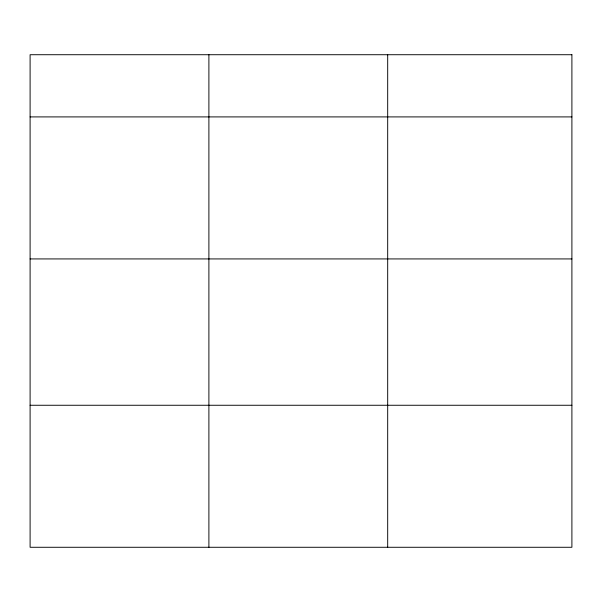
<?xml version="1.0" encoding="UTF-8"?>
<svg xmlns="http://www.w3.org/2000/svg" width="602" height="602" viewBox="0 0 602 602"><rect width="100%" height="100%" fill="white"/><g stroke="black" fill="none" stroke-linecap="round" stroke-linejoin="round"><path stroke-width="0.9" d="M30.1 116.908L571.9 116.908M30.1 258.928L571.9 258.928M30.1 405.259L571.9 405.259M387.688 54.722L387.688 547.278M208.894 54.722L208.894 547.278M571.9 54.722L30.1 54.722L30.1 547.278L571.9 547.278L571.9 54.722"/></g></svg>
